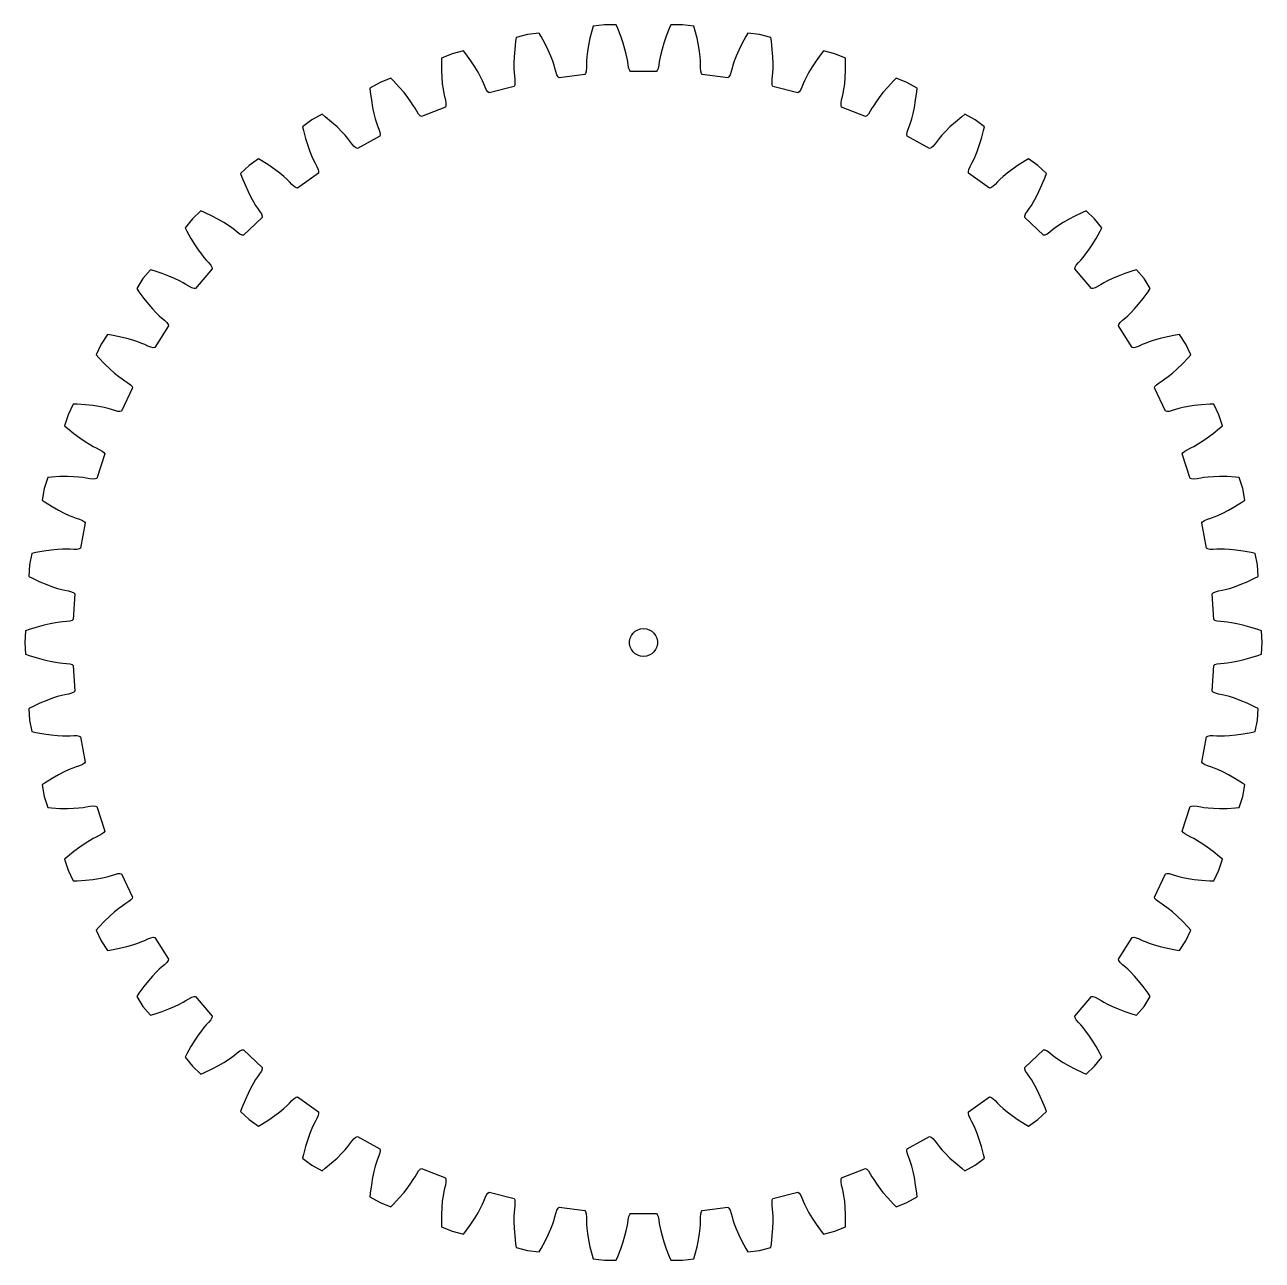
# Model space of a CAD drawing. Header units: metres. Extents: x -66 to 66, y -66 to 66.
import ezdxf

# ---------------------------------------------------------------- set-up
doc = ezdxf.new("R2010")
doc.units = ezdxf.units.M

msp = doc.modelspace()

# ---------------------------------------------------------------- linework, layer by layer
for p, q in [((-12.41, 65.04), (-13.61, 64.73)), ((-11.17, 65.19), (-12.41, 65.04)), ((-10.96, 64.83), (-11.17, 65.19)), ((-5.51, 65.52), (-5.73, 64.66)), ((-5.39, 65.92), (-5.51, 65.52)), ((-4.16, 66.08), (-5.39, 65.92)), ((-2.91, 66.08), (-4.16, 66.08)), ((-2.75, 65.69), (-2.91, 66.08)), ((-2.42, 64.86), (-2.75, 65.69)), ((2.75, 65.69), (2.42, 64.86)), ((2.91, 66.08), (2.75, 65.69)), ((4.16, 66.08), (2.91, 66.08)), ((5.39, 65.92), (4.16, 66.08)), ((5.51, 65.52), (5.39, 65.92)), ((5.73, 64.66), (5.51, 65.52)), ((11.17, 65.19), (10.96, 64.83)), ((12.41, 65.04), (11.17, 65.19)), ((13.61, 64.73), (12.41, 65.04)), ((-13.68, 64.31), (-13.78, 63.43)), ((-13.61, 64.73), (-13.68, 64.31)), ((-10.53, 64.05), (-10.96, 64.83)), ((-10.19, 63.35), (-10.53, 64.05)), ((-5.88, 63.89), (-5.99, 63.22)), ((-5.73, 64.66), (-5.88, 63.89)), ((-2.17, 64.12), (-2.42, 64.86)), ((-1.98, 63.48), (-2.17, 64.12)), ((2.17, 64.12), (1.98, 63.48)), ((2.42, 64.86), (2.17, 64.12)), ((5.88, 63.89), (5.73, 64.66)), ((5.99, 63.22), (5.88, 63.89)), ((10.53, 64.05), (10.19, 63.35)), ((10.96, 64.83), (10.53, 64.05)), ((13.68, 64.31), (13.61, 64.73)), ((13.78, 63.43), (13.68, 64.31)), ((-21.61, 62.51), (-21.63, 62.09)), ((-20.46, 62.97), (-21.61, 62.51)), ((-19.26, 63.28), (-20.46, 62.97)), ((-19, 62.95), (-19.26, 63.28)), ((-18.48, 62.22), (-19, 62.95)), ((-13.84, 62.65), (-13.87, 61.97)), ((-13.78, 63.43), (-13.84, 62.65)), ((-9.92, 62.73), (-10.19, 63.35)), ((-9.71, 62.2), (-9.92, 62.73)), ((-6.06, 62.66), (-6.09, 62.21)), ((-5.99, 63.22), (-6.06, 62.66)), ((-1.84, 62.93), (-1.98, 63.48)), ((-1.75, 62.48), (-1.84, 62.93)), ((-1.69, 62.14), (-1.75, 62.48)), ((1.75, 62.48), (1.69, 62.14)), ((1.84, 62.93), (1.75, 62.48)), ((1.98, 63.48), (1.84, 62.93)), ((6.06, 62.66), (5.99, 63.22)), ((6.09, 62.21), (6.06, 62.66)), ((9.92, 62.73), (9.71, 62.2)), ((10.19, 63.35), (9.92, 62.73)), ((13.84, 62.65), (13.78, 63.43)), ((13.87, 61.97), (13.84, 62.65)), ((19, 62.95), (18.48, 62.22)), ((19.26, 63.28), (19, 62.95)), ((20.46, 62.97), (19.26, 63.28)), ((21.61, 62.51), (20.46, 62.97)), ((21.63, 62.09), (21.61, 62.51)), ((-21.63, 62.09), (-21.62, 61.2)), ((-21.62, 61.2), (-21.59, 60.42)), ((-18.05, 61.57), (-18.48, 62.22)), ((-17.7, 60.99), (-18.05, 61.57)), ((-17.43, 60.49), (-17.7, 60.99)), ((-13.87, 61.97), (-13.87, 61.41)), ((-13.87, 61.41), (-13.84, 60.95)), ((-13.84, 60.95), (-13.81, 60.61)), ((-9.57, 61.77), (-9.71, 62.2)), ((-9.47, 61.43), (-9.57, 61.77)), ((-9.38, 61.07), (-9.47, 61.43)), ((-9.26, 60.73), (-9.38, 61.07)), ((-6.13, 61.13), (-6.2, 60.88)), ((-6.11, 61.48), (-6.13, 61.13)), ((-6.09, 62.21), (-6.11, 61.86)), ((-6.11, 61.86), (-6.11, 61.48)), ((-1.65, 61.76), (-1.69, 62.14)), ((-1.58, 61.41), (-1.65, 61.76)), ((-1.48, 61.18), (-1.58, 61.41)), ((-1.38, 61.07), (-1.48, 61.18)), ((1.38, 61.07), (-1.38, 61.07)), ((1.48, 61.18), (1.38, 61.07)), ((1.58, 61.41), (1.48, 61.18)), ((1.65, 61.76), (1.58, 61.41)), ((1.69, 62.14), (1.65, 61.76)), ((6.11, 61.86), (6.09, 62.21)), ((6.11, 61.48), (6.11, 61.86)), ((6.13, 61.13), (6.11, 61.48)), ((6.2, 60.88), (6.13, 61.13)), ((9.38, 61.07), (9.26, 60.73)), ((9.47, 61.43), (9.38, 61.07)), ((9.57, 61.77), (9.47, 61.43)), ((9.71, 62.2), (9.57, 61.77)), ((13.81, 60.61), (13.84, 60.95)), ((13.84, 60.95), (13.87, 61.41)), ((13.87, 61.41), (13.87, 61.97)), ((17.7, 60.99), (17.43, 60.49)), ((18.05, 61.57), (17.7, 60.99)), ((18.48, 62.22), (18.05, 61.57)), ((21.59, 60.42), (21.62, 61.2)), ((21.62, 61.2), (21.63, 62.09)), ((-28.19, 59.91), (-29.28, 59.31)), ((-27.03, 60.36), (-28.19, 59.91)), ((-26.74, 60.07), (-27.03, 60.36)), ((-26.13, 59.42), (-26.74, 60.07)), ((-21.59, 60.42), (-21.53, 59.75)), ((-21.53, 59.75), (-21.45, 59.19)), ((-17.23, 60.08), (-17.43, 60.49)), ((-17.09, 59.76), (-17.23, 60.08)), ((-16.96, 59.41), (-17.09, 59.76)), ((-13.78, 59.63), (-13.85, 59.49)), ((-13.81, 60.61), (-13.76, 60.23)), ((-13.75, 59.88), (-13.78, 59.63)), ((-13.76, 60.23), (-13.75, 59.88)), ((-9.14, 60.51), (-9.26, 60.73)), ((-9.02, 60.41), (-9.14, 60.51)), ((-6.29, 60.76), (-9.02, 60.41)), ((-6.2, 60.88), (-6.29, 60.76)), ((6.29, 60.76), (6.2, 60.88)), ((9.02, 60.41), (6.29, 60.76)), ((9.14, 60.51), (9.02, 60.41)), ((9.26, 60.73), (9.14, 60.51)), ((13.75, 59.88), (13.76, 60.23)), ((13.78, 59.63), (13.75, 59.88)), ((13.76, 60.23), (13.81, 60.61)), ((13.85, 59.49), (13.78, 59.63)), ((17.09, 59.76), (16.96, 59.41)), ((17.23, 60.08), (17.09, 59.76)), ((17.43, 60.49), (17.23, 60.08)), ((21.45, 59.19), (21.53, 59.75)), ((21.53, 59.75), (21.59, 60.42)), ((26.74, 60.07), (26.13, 59.42)), ((27.03, 60.36), (26.74, 60.07)), ((28.19, 59.91), (27.03, 60.36)), ((29.28, 59.31), (28.19, 59.91)), ((-29.28, 59.31), (-29.24, 58.89)), ((-29.24, 58.89), (-29.12, 58.01)), ((-25.62, 58.82), (-26.13, 59.42)), ((-25.21, 58.29), (-25.62, 58.82)), ((-24.88, 57.83), (-25.21, 58.29)), ((-21.45, 59.19), (-21.37, 58.74)), ((-21.37, 58.74), (-21.3, 58.4)), ((-21.3, 58.4), (-21.2, 58.03)), ((-16.8, 59.09), (-16.96, 59.41)), ((-16.65, 58.89), (-16.8, 59.09)), ((-16.52, 58.8), (-16.65, 58.89)), ((-13.85, 59.49), (-16.52, 58.8)), ((16.52, 58.8), (13.85, 59.49)), ((16.65, 58.89), (16.52, 58.8)), ((16.8, 59.09), (16.65, 58.89)), ((16.96, 59.41), (16.8, 59.09)), ((21.2, 58.03), (21.3, 58.4)), ((21.3, 58.4), (21.37, 58.74)), ((21.37, 58.74), (21.45, 59.19)), ((25.21, 58.29), (24.88, 57.83)), ((25.62, 58.82), (25.21, 58.29)), ((26.13, 59.42), (25.62, 58.82)), ((29.12, 58.01), (29.24, 58.89)), ((29.24, 58.89), (29.28, 59.31)), ((-29.12, 58.01), (-28.99, 57.24)), ((-28.99, 57.24), (-28.85, 56.58)), ((-24.63, 57.45), (-24.88, 57.83)), ((-24.45, 57.15), (-24.63, 57.45)), ((-24.27, 56.82), (-24.45, 57.15)), ((-21.2, 57.28), (-23.76, 56.27)), ((-21.2, 58.03), (-21.14, 57.68)), ((-21.14, 57.43), (-21.2, 57.28)), ((-21.14, 57.68), (-21.14, 57.43)), ((21.14, 57.68), (21.2, 58.03)), ((21.14, 57.43), (21.14, 57.68)), ((21.2, 57.28), (21.14, 57.43)), ((23.76, 56.27), (21.2, 57.28)), ((24.45, 57.15), (24.27, 56.82)), ((24.63, 57.45), (24.45, 57.15)), ((24.88, 57.83), (24.63, 57.45)), ((28.85, 56.58), (28.99, 57.24)), ((28.99, 57.24), (29.12, 58.01)), ((-35.48, 55.9), (-36.48, 55.17)), ((-34.39, 56.5), (-35.48, 55.9)), ((-34.05, 56.24), (-34.39, 56.5)), ((-33.37, 55.67), (-34.05, 56.24)), ((-32.79, 55.15), (-33.37, 55.67)), ((-28.85, 56.58), (-28.7, 56.03)), ((-28.7, 56.03), (-28.57, 55.59)), ((-24.07, 56.52), (-24.27, 56.82)), ((-23.9, 56.34), (-24.07, 56.52)), ((-23.76, 56.27), (-23.9, 56.34)), ((23.9, 56.34), (23.76, 56.27)), ((24.07, 56.52), (23.9, 56.34)), ((24.27, 56.82), (24.07, 56.52)), ((28.57, 55.59), (28.7, 56.03)), ((28.7, 56.03), (28.85, 56.58)), ((33.37, 55.67), (32.79, 55.15)), ((34.05, 56.24), (33.37, 55.67)), ((34.39, 56.5), (34.05, 56.24)), ((35.48, 55.9), (34.39, 56.5)), ((36.48, 55.17), (35.48, 55.9)), ((-36.48, 55.17), (-36.39, 54.76)), ((-36.39, 54.76), (-36.17, 53.9)), ((-32.31, 54.67), (-32.79, 55.15)), ((-31.93, 54.26), (-32.31, 54.67)), ((-28.57, 55.59), (-28.45, 55.27)), ((-28.45, 55.27), (-28.31, 54.91)), ((-28.31, 54.91), (-28.21, 54.58)), ((-28.21, 54.58), (-28.18, 54.33)), ((-28.18, 54.33), (-28.21, 54.17)), ((28.18, 54.33), (28.21, 54.58)), ((28.21, 54.17), (28.18, 54.33)), ((28.21, 54.58), (28.31, 54.91)), ((28.31, 54.91), (28.45, 55.27)), ((28.45, 55.27), (28.57, 55.59)), ((32.31, 54.67), (31.93, 54.26)), ((32.79, 55.15), (32.31, 54.67)), ((36.17, 53.9), (36.39, 54.76)), ((36.39, 54.76), (36.48, 55.17)), ((-36.17, 53.9), (-35.93, 53.15)), ((-35.93, 53.15), (-35.71, 52.52)), ((-31.63, 53.91), (-31.93, 54.26)), ((-31.42, 53.63), (-31.63, 53.91)), ((-31.2, 53.33), (-31.42, 53.63)), ((-30.97, 53.06), (-31.2, 53.33)), ((-30.77, 52.9), (-30.97, 53.06)), ((-28.21, 54.17), (-30.62, 52.85)), ((30.62, 52.85), (28.21, 54.17)), ((30.97, 53.06), (30.77, 52.9)), ((31.2, 53.33), (30.97, 53.06)), ((31.42, 53.63), (31.2, 53.33)), ((31.63, 53.91), (31.42, 53.63)), ((31.93, 54.26), (31.63, 53.91)), ((35.71, 52.52), (35.93, 53.15)), ((35.93, 53.15), (36.17, 53.9)), ((-41.2, 51.74), (-42.2, 51.01)), ((-40.83, 51.53), (-41.2, 51.74)), ((-35.71, 52.52), (-35.5, 51.99)), ((-35.5, 51.99), (-35.31, 51.58)), ((-30.62, 52.85), (-30.77, 52.9)), ((30.77, 52.9), (30.62, 52.85)), ((35.31, 51.58), (35.5, 51.99)), ((35.5, 51.99), (35.71, 52.52)), ((41.2, 51.74), (40.83, 51.53)), ((42.2, 51.01), (41.2, 51.74)), ((-42.2, 51.01), (-43.11, 50.16)), ((-40.09, 51.05), (-40.83, 51.53)), ((-39.45, 50.6), (-40.09, 51.05)), ((-38.91, 50.19), (-39.45, 50.6)), ((-35.31, 51.58), (-35.15, 51.26)), ((-35.15, 51.26), (-34.97, 50.93)), ((-34.97, 50.93), (-34.82, 50.61)), ((-34.82, 50.61), (-34.76, 50.37)), ((-34.76, 50.37), (-34.78, 50.21)), ((34.76, 50.37), (34.82, 50.61)), ((34.78, 50.21), (34.76, 50.37)), ((34.82, 50.61), (34.97, 50.93)), ((34.97, 50.93), (35.15, 51.26)), ((35.15, 51.26), (35.31, 51.58)), ((39.45, 50.6), (38.91, 50.19)), ((40.09, 51.05), (39.45, 50.6)), ((40.83, 51.53), (40.09, 51.05)), ((43.11, 50.16), (42.2, 51.01)), ((-43.11, 50.16), (-42.97, 49.77)), ((-42.97, 49.77), (-42.64, 48.94)), ((-38.48, 49.83), (-38.91, 50.19)), ((-38.14, 49.52), (-38.48, 49.83)), ((-37.89, 49.27), (-38.14, 49.52)), ((-37.63, 49), (-37.89, 49.27)), ((-37.37, 48.76), (-37.63, 49)), ((-34.78, 50.21), (-37.01, 48.59)), ((37.01, 48.59), (34.78, 50.21)), ((37.63, 49), (37.37, 48.76)), ((37.89, 49.27), (37.63, 49)), ((38.14, 49.52), (37.89, 49.27)), ((38.48, 49.83), (38.14, 49.52)), ((38.91, 50.19), (38.48, 49.83)), ((42.64, 48.94), (42.97, 49.77)), ((42.97, 49.77), (43.11, 50.16)), ((-42.64, 48.94), (-42.31, 48.23)), ((-42.31, 48.23), (-42.01, 47.63)), ((-37.16, 48.63), (-37.37, 48.76)), ((-37.01, 48.59), (-37.16, 48.63)), ((37.16, 48.63), (37.01, 48.59)), ((37.37, 48.76), (37.16, 48.63)), ((42.01, 47.63), (42.31, 48.23)), ((42.31, 48.23), (42.64, 48.94)), ((-42.01, 47.63), (-41.73, 47.13)), ((-41.73, 47.13), (-41.5, 46.74)), ((-41.5, 46.74), (-41.3, 46.45)), ((-41.3, 46.45), (-41.08, 46.15)), ((41.08, 46.15), (41.3, 46.45)), ((41.3, 46.45), (41.5, 46.74)), ((41.5, 46.74), (41.73, 47.13)), ((41.73, 47.13), (42.01, 47.63)), ((-48.26, 45.32), (-49.06, 44.37)), ((-47.36, 46.17), (-48.26, 45.32)), ((-46.97, 46.01), (-47.36, 46.17)), ((-46.17, 45.62), (-46.97, 46.01)), ((-45.48, 45.26), (-46.17, 45.62)), ((-44.9, 44.92), (-45.48, 45.26)), ((-40.8, 45.46), (-42.81, 43.57)), ((-41.08, 46.15), (-40.89, 45.85)), ((-40.89, 45.85), (-40.8, 45.61)), ((-40.8, 45.61), (-40.8, 45.46)), ((40.8, 45.61), (40.89, 45.85)), ((40.8, 45.46), (40.8, 45.61)), ((42.81, 43.57), (40.8, 45.46)), ((40.89, 45.85), (41.08, 46.15)), ((45.48, 45.26), (44.9, 44.92)), ((46.17, 45.62), (45.48, 45.26)), ((46.97, 46.01), (46.17, 45.62)), ((47.36, 46.17), (46.97, 46.01)), ((48.26, 45.32), (47.36, 46.17)), ((49.06, 44.37), (48.26, 45.32)), ((-49.06, 44.37), (-48.87, 43.99)), ((-48.87, 43.99), (-48.43, 43.21)), ((-44.42, 44.61), (-44.9, 44.92)), ((-44.05, 44.35), (-44.42, 44.61)), ((-43.77, 44.14), (-44.05, 44.35)), ((-43.48, 43.89), (-43.77, 44.14)), ((-43.19, 43.69), (-43.48, 43.89)), ((43.48, 43.89), (43.19, 43.69)), ((43.77, 44.14), (43.48, 43.89)), ((44.05, 44.35), (43.77, 44.14)), ((44.42, 44.61), (44.05, 44.35)), ((44.9, 44.92), (44.42, 44.61)), ((48.43, 43.21), (48.87, 43.99)), ((48.87, 43.99), (49.06, 44.37)), ((-48.43, 43.21), (-48.02, 42.55)), ((-48.02, 42.55), (-47.65, 41.99)), ((-42.96, 43.58), (-43.19, 43.69)), ((-42.81, 43.57), (-42.96, 43.58)), ((42.96, 43.58), (42.81, 43.57)), ((43.19, 43.69), (42.96, 43.58)), ((47.65, 41.99), (48.02, 42.55)), ((48.02, 42.55), (48.43, 43.21)), ((-47.65, 41.99), (-47.31, 41.53)), ((-47.31, 41.53), (-47.03, 41.17)), ((-47.03, 41.17), (-46.8, 40.91)), ((46.8, 40.91), (47.03, 41.17)), ((47.03, 41.17), (47.31, 41.53)), ((47.31, 41.53), (47.65, 41.99)), ((-52.77, 39.87), (-53.56, 38.92)), ((-52.37, 39.76), (-52.77, 39.87)), ((-51.52, 39.48), (-52.37, 39.76)), ((-46.17, 39.98), (-47.93, 37.86)), ((-46.8, 40.91), (-46.54, 40.64)), ((-46.54, 40.64), (-46.31, 40.36)), ((-46.31, 40.36), (-46.2, 40.14)), ((-46.2, 40.14), (-46.17, 39.98)), ((46.17, 39.98), (46.2, 40.14)), ((47.93, 37.86), (46.17, 39.98)), ((46.2, 40.14), (46.31, 40.36)), ((46.31, 40.36), (46.54, 40.64)), ((46.54, 40.64), (46.8, 40.91)), ((52.37, 39.76), (51.52, 39.48)), ((52.77, 39.87), (52.37, 39.76)), ((53.56, 38.92), (52.77, 39.87)), ((-53.56, 38.92), (-54.23, 37.87)), ((-50.79, 39.2), (-51.52, 39.48)), ((-50.17, 38.94), (-50.79, 39.2)), ((-49.66, 38.69), (-50.17, 38.94)), ((-49.26, 38.48), (-49.66, 38.69)), ((-48.96, 38.3), (-49.26, 38.48)), ((49.26, 38.48), (48.96, 38.3)), ((49.66, 38.69), (49.26, 38.48)), ((50.17, 38.94), (49.66, 38.69)), ((50.79, 39.2), (50.17, 38.94)), ((51.52, 39.48), (50.79, 39.2)), ((54.23, 37.87), (53.56, 38.92)), ((-54.23, 37.87), (-53.99, 37.52)), ((-53.99, 37.52), (-53.47, 36.8)), ((-48.64, 38.1), (-48.96, 38.3)), ((-48.32, 37.93), (-48.64, 38.1)), ((-48.09, 37.86), (-48.32, 37.93)), ((-47.93, 37.86), (-48.09, 37.86)), ((48.09, 37.86), (47.93, 37.86)), ((48.32, 37.93), (48.09, 37.86)), ((48.64, 38.1), (48.32, 37.93)), ((48.96, 38.3), (48.64, 38.1)), ((53.47, 36.8), (53.99, 37.52)), ((53.99, 37.52), (54.23, 37.87)), ((-53.47, 36.8), (-52.98, 36.19)), ((-52.98, 36.19), (-52.53, 35.68)), ((52.53, 35.68), (52.98, 36.19)), ((52.98, 36.19), (53.47, 36.8)), ((-52.53, 35.68), (-52.14, 35.27)), ((-52.14, 35.27), (-51.82, 34.96)), ((-51.82, 34.96), (-51.56, 34.72)), ((-51.56, 34.72), (-51.26, 34.48)), ((-51.26, 34.48), (-51.01, 34.24)), ((51.01, 34.24), (51.26, 34.48)), ((51.26, 34.48), (51.56, 34.72)), ((51.56, 34.72), (51.82, 34.96)), ((51.82, 34.96), (52.14, 35.27)), ((52.14, 35.27), (52.53, 35.68)), ((-50.82, 33.88), (-52.3, 31.56)), ((-51.01, 34.24), (-50.86, 34.03)), ((-50.86, 34.03), (-50.82, 33.88)), ((50.82, 33.88), (50.86, 34.03)), ((52.3, 31.56), (50.82, 33.88)), ((50.86, 34.03), (51.01, 34.24)), ((-58.02, 31.9), (-58.55, 30.77)), ((-57.35, 32.95), (-58.02, 31.9)), ((-56.94, 32.88), (-57.35, 32.95)), ((-56.06, 32.71), (-56.94, 32.88)), ((-55.3, 32.53), (-56.06, 32.71)), ((-54.66, 32.34), (-55.3, 32.53)), ((-54.12, 32.16), (-54.66, 32.34)), ((-53.69, 32), (-54.12, 32.16)), ((-53.37, 31.86), (-53.69, 32)), ((-53.03, 31.7), (-53.37, 31.86)), ((53.37, 31.86), (53.03, 31.7)), ((53.69, 32), (53.37, 31.86)), ((54.12, 32.16), (53.69, 32)), ((54.66, 32.34), (54.12, 32.16)), ((55.3, 32.53), (54.66, 32.34)), ((56.06, 32.71), (55.3, 32.53)), ((56.94, 32.88), (56.06, 32.71)), ((57.35, 32.95), (56.94, 32.88)), ((58.02, 31.9), (57.35, 32.95)), ((58.55, 30.77), (58.02, 31.9)), ((-58.55, 30.77), (-58.27, 30.46)), ((-52.7, 31.58), (-53.03, 31.7)), ((-52.45, 31.53), (-52.7, 31.58)), ((-52.3, 31.56), (-52.45, 31.53)), ((52.45, 31.53), (52.3, 31.56)), ((52.7, 31.58), (52.45, 31.53)), ((53.03, 31.7), (52.7, 31.58)), ((58.27, 30.46), (58.55, 30.77)), ((-58.27, 30.46), (-57.66, 29.81)), ((-57.66, 29.81), (-57.1, 29.27)), ((-57.1, 29.27), (-56.59, 28.82)), ((56.59, 28.82), (57.1, 29.27)), ((57.1, 29.27), (57.66, 29.81)), ((57.66, 29.81), (58.27, 30.46)), ((-56.59, 28.82), (-56.15, 28.46)), ((-56.15, 28.46), (-55.79, 28.19)), ((-55.79, 28.19), (-55.5, 27.99)), ((-55.5, 27.99), (-55.18, 27.79)), ((55.18, 27.79), (55.5, 27.99)), ((55.5, 27.99), (55.79, 28.19)), ((55.79, 28.19), (56.15, 28.46)), ((56.15, 28.46), (56.59, 28.82)), ((-54.67, 27.25), (-55.84, 24.76)), ((-55.18, 27.79), (-54.9, 27.57)), ((-54.9, 27.57), (-54.73, 27.39)), ((-54.73, 27.39), (-54.67, 27.25)), ((54.67, 27.25), (54.73, 27.39)), ((55.84, 24.76), (54.67, 27.25)), ((54.73, 27.39), (54.9, 27.57)), ((54.9, 27.57), (55.18, 27.79)), ((-61.03, 25.5), (-61.56, 24.37)), ((-60.61, 25.49), (-61.03, 25.5)), ((-59.72, 25.42), (-60.61, 25.49)), ((-58.94, 25.34), (-59.72, 25.42)), ((-58.28, 25.24), (-58.94, 25.34)), ((-57.72, 25.13), (-58.28, 25.24)), ((58.28, 25.24), (57.72, 25.13)), ((58.94, 25.34), (58.28, 25.24)), ((59.72, 25.42), (58.94, 25.34)), ((60.61, 25.49), (59.72, 25.42)), ((61.03, 25.5), (60.61, 25.49)), ((61.56, 24.37), (61.03, 25.5)), ((-61.56, 24.37), (-61.94, 23.19)), ((-57.28, 25.02), (-57.72, 25.13)), ((-56.94, 24.92), (-57.28, 25.02)), ((-56.58, 24.8), (-56.94, 24.92)), ((-56.24, 24.72), (-56.58, 24.8)), ((-55.99, 24.71), (-56.24, 24.72)), ((-55.84, 24.76), (-55.99, 24.71)), ((55.99, 24.71), (55.84, 24.76)), ((56.24, 24.72), (55.99, 24.71)), ((56.58, 24.8), (56.24, 24.72)), ((56.94, 24.92), (56.58, 24.8)), ((57.28, 25.02), (56.94, 24.92)), ((57.72, 25.13), (57.28, 25.02)), ((61.94, 23.19), (61.56, 24.37)), ((-61.94, 23.19), (-61.63, 22.91)), ((-61.63, 22.91), (-60.94, 22.35)), ((60.94, 22.35), (61.63, 22.91)), ((61.63, 22.91), (61.94, 23.19)), ((-60.94, 22.35), (-60.31, 21.88)), ((-60.31, 21.88), (-59.76, 21.5)), ((-59.76, 21.5), (-59.28, 21.2)), ((-59.28, 21.2), (-58.88, 20.97)), ((58.88, 20.97), (59.28, 21.2)), ((59.28, 21.2), (59.76, 21.5)), ((59.76, 21.5), (60.31, 21.88)), ((60.31, 21.88), (60.94, 22.35)), ((-58.88, 20.97), (-58.57, 20.81)), ((-58.57, 20.81), (-58.23, 20.65)), ((-57.65, 20.18), (-58.5, 17.56)), ((-58.23, 20.65), (-57.92, 20.48)), ((-57.92, 20.48), (-57.73, 20.32)), ((-57.73, 20.32), (-57.65, 20.18)), ((57.65, 20.18), (57.73, 20.32)), ((58.5, 17.56), (57.65, 20.18)), ((57.73, 20.32), (57.92, 20.48)), ((57.92, 20.48), (58.23, 20.65)), ((58.23, 20.65), (58.57, 20.81)), ((58.57, 20.81), (58.88, 20.97)), ((-63.74, 17.65), (-64.13, 16.47)), ((-63.33, 17.69), (-63.74, 17.65)), ((-62.44, 17.74), (-63.33, 17.69)), ((-61.65, 17.75), (-62.44, 17.74)), ((-60.98, 17.73), (-61.65, 17.75)), ((-60.42, 17.69), (-60.98, 17.73)), ((-59.96, 17.64), (-60.42, 17.69)), ((-59.62, 17.59), (-59.96, 17.64)), ((-59.25, 17.52), (-59.62, 17.59)), ((-58.89, 17.48), (-59.25, 17.52)), ((-58.64, 17.5), (-58.89, 17.48)), ((-58.5, 17.56), (-58.64, 17.5)), ((58.64, 17.5), (58.5, 17.56)), ((58.89, 17.48), (58.64, 17.5)), ((59.25, 17.52), (58.89, 17.48)), ((59.62, 17.59), (59.25, 17.52)), ((59.96, 17.64), (59.62, 17.59)), ((60.42, 17.69), (59.96, 17.64)), ((60.98, 17.73), (60.42, 17.69)), ((61.65, 17.75), (60.98, 17.73)), ((62.44, 17.74), (61.65, 17.75)), ((63.33, 17.69), (62.44, 17.74)), ((63.74, 17.65), (63.33, 17.69)), ((64.13, 16.47), (63.74, 17.65)), ((-64.13, 16.47), (-64.36, 15.24)), ((64.36, 15.24), (64.13, 16.47)), ((-64.36, 15.24), (-64.01, 15.01)), ((-64.01, 15.01), (-63.26, 14.53)), ((63.26, 14.53), (64.01, 15.01)), ((64.01, 15.01), (64.36, 15.24)), ((-63.26, 14.53), (-62.58, 14.15)), ((-62.58, 14.15), (-61.98, 13.84)), ((-61.98, 13.84), (-61.47, 13.6)), ((-61.47, 13.6), (-61.05, 13.43)), ((-61.05, 13.43), (-60.72, 13.31)), ((-60.72, 13.31), (-60.36, 13.19)), ((60.36, 13.19), (60.72, 13.31)), ((60.72, 13.31), (61.05, 13.43)), ((61.05, 13.43), (61.47, 13.6)), ((61.47, 13.6), (61.98, 13.84)), ((61.98, 13.84), (62.58, 14.15)), ((62.58, 14.15), (63.26, 14.53)), ((-60.36, 13.19), (-60.03, 13.06)), ((-59.73, 12.79), (-60.24, 10.09)), ((-60.03, 13.06), (-59.82, 12.92)), ((-59.82, 12.92), (-59.73, 12.79)), ((59.73, 12.79), (59.82, 12.92)), ((60.24, 10.09), (59.73, 12.79)), ((59.82, 12.92), (60.03, 13.06)), ((60.03, 13.06), (60.36, 13.19)), ((-65.45, 9.52), (-65.69, 8.3)), ((-65.04, 9.61), (-65.45, 9.52)), ((-64.17, 9.77), (-65.04, 9.61)), ((-63.39, 9.88), (-64.17, 9.77)), ((-62.72, 9.95), (-63.39, 9.88)), ((-62.16, 9.98), (-62.72, 9.95)), ((-61.7, 9.99), (-62.16, 9.98)), ((-61.35, 9.98), (-61.7, 9.99)), ((-60.97, 9.95), (-61.35, 9.98)), ((-60.62, 9.96), (-60.97, 9.95)), ((-60.38, 10.01), (-60.62, 9.96)), ((-60.24, 10.09), (-60.38, 10.01)), ((60.38, 10.01), (60.24, 10.09)), ((60.62, 9.96), (60.38, 10.01)), ((60.97, 9.95), (60.62, 9.96)), ((61.35, 9.98), (60.97, 9.95)), ((61.7, 9.99), (61.35, 9.98)), ((62.16, 9.98), (61.7, 9.99)), ((62.72, 9.95), (62.16, 9.98)), ((63.39, 9.88), (62.72, 9.95)), ((64.17, 9.77), (63.39, 9.88)), ((65.04, 9.61), (64.17, 9.77)), ((65.45, 9.52), (65.04, 9.61)), ((65.69, 8.3), (65.45, 9.52)), ((-65.69, 8.3), (-65.76, 7.06)), ((65.76, 7.06), (65.69, 8.3)), ((-65.76, 7.06), (-65.39, 6.87)), ((-65.39, 6.87), (-64.58, 6.49)), ((64.58, 6.49), (65.39, 6.87)), ((65.39, 6.87), (65.76, 7.06)), ((-64.58, 6.49), (-63.86, 6.19)), ((-63.86, 6.19), (-63.23, 5.96)), ((-63.23, 5.96), (-62.69, 5.79)), ((-62.69, 5.79), (-62.25, 5.67)), ((-62.25, 5.67), (-61.91, 5.59)), ((-61.91, 5.59), (-61.53, 5.52)), ((-61.53, 5.52), (-61.19, 5.43)), ((-61.19, 5.43), (-60.97, 5.32)), ((-60.97, 5.32), (-60.86, 5.21)), ((60.86, 5.21), (60.97, 5.32)), ((60.97, 5.32), (61.19, 5.43)), ((61.19, 5.43), (61.53, 5.52)), ((61.53, 5.52), (61.91, 5.59)), ((61.91, 5.59), (62.25, 5.67)), ((62.25, 5.67), (62.69, 5.79)), ((62.69, 5.79), (63.23, 5.96)), ((63.23, 5.96), (63.86, 6.19)), ((63.86, 6.19), (64.58, 6.49)), ((-60.86, 5.21), (-61.03, 2.46)), ((61.03, 2.46), (60.86, 5.21)), ((-65.74, 1.38), (-66.13, 1.24)), ((-64.89, 1.65), (-65.74, 1.38)), ((-64.13, 1.86), (-64.89, 1.65)), ((-63.48, 2.01), (-64.13, 1.86)), ((-62.92, 2.11), (-63.48, 2.01)), ((-62.47, 2.18), (-62.92, 2.11)), ((-62.12, 2.21), (-62.47, 2.18)), ((-61.74, 2.23), (-62.12, 2.21)), ((-61.39, 2.28), (-61.74, 2.23)), ((-61.15, 2.36), (-61.39, 2.28)), ((-61.03, 2.46), (-61.15, 2.36)), ((-0.88, 1.21), (-0.61, 1.37)), ((-0.61, 1.37), (-0.31, 1.47)), ((-0.31, 1.47), (0, 1.5)), ((0, 1.5), (0.31, 1.47)), ((0.31, 1.47), (0.61, 1.37)), ((0.61, 1.37), (0.88, 1.21)), ((61.15, 2.36), (61.03, 2.46)), ((61.39, 2.28), (61.15, 2.36)), ((61.74, 2.23), (61.39, 2.28)), ((62.12, 2.21), (61.74, 2.23)), ((62.47, 2.18), (62.12, 2.21)), ((62.92, 2.11), (62.47, 2.18)), ((63.48, 2.01), (62.92, 2.11)), ((64.13, 1.86), (63.48, 2.01)), ((64.89, 1.65), (64.13, 1.86)), ((65.74, 1.38), (64.89, 1.65)), ((66.13, 1.24), (65.74, 1.38)), ((-66.13, 1.24), (-66.21, 0)), ((-66.21, 0), (-66.13, -1.24)), ((-1.49, 0.16), (-1.43, 0.46)), ((-1.49, -0.16), (-1.49, 0.16)), ((-1.43, 0.46), (-1.3, 0.75)), ((-1.3, 0.75), (-1.11, 1)), ((-1.11, 1), (-0.88, 1.21)), ((0.88, 1.21), (1.11, 1)), ((1.11, 1), (1.3, 0.75)), ((1.3, 0.75), (1.43, 0.46)), ((1.43, 0.46), (1.49, 0.16)), ((1.49, 0.16), (1.49, -0.16)), ((66.21, 0), (66.13, 1.24)), ((-66.13, -1.24), (-65.74, -1.38)), ((-1.43, -0.46), (-1.49, -0.16)), ((-1.3, -0.75), (-1.43, -0.46)), ((-1.11, -1), (-1.3, -0.75)), ((-0.88, -1.21), (-1.11, -1)), ((-0.61, -1.37), (-0.88, -1.21)), ((0.88, -1.21), (0.61, -1.37)), ((1.11, -1), (0.88, -1.21)), ((1.3, -0.75), (1.11, -1)), ((1.43, -0.46), (1.3, -0.75)), ((1.49, -0.16), (1.43, -0.46)), ((65.74, -1.38), (66.13, -1.24)), ((66.13, -1.24), (66.21, 0)), ((-65.74, -1.38), (-64.89, -1.65)), ((-64.89, -1.65), (-64.13, -1.86)), ((-64.13, -1.86), (-63.48, -2.01)), ((-63.48, -2.01), (-62.92, -2.11)), ((-62.92, -2.11), (-62.47, -2.18)), ((-62.47, -2.18), (-62.12, -2.21)), ((-62.12, -2.21), (-61.74, -2.23)), ((-61.74, -2.23), (-61.39, -2.28)), ((-61.39, -2.28), (-61.15, -2.36)), ((-61.15, -2.36), (-61.03, -2.46)), ((-61.03, -2.46), (-60.86, -5.21)), ((-0.31, -1.47), (-0.61, -1.37)), ((0, -1.5), (-0.31, -1.47)), ((0.31, -1.47), (0, -1.5)), ((0.61, -1.37), (0.31, -1.47)), ((60.86, -5.21), (61.03, -2.46)), ((61.03, -2.46), (61.15, -2.36)), ((61.15, -2.36), (61.39, -2.28)), ((61.39, -2.28), (61.74, -2.23)), ((61.74, -2.23), (62.12, -2.21)), ((62.12, -2.21), (62.47, -2.18)), ((62.47, -2.18), (62.92, -2.11)), ((62.92, -2.11), (63.48, -2.01)), ((63.48, -2.01), (64.13, -1.86)), ((64.13, -1.86), (64.89, -1.65)), ((64.89, -1.65), (65.74, -1.38)), ((-60.86, -5.21), (-60.97, -5.32)), ((60.97, -5.32), (60.86, -5.21)), ((-64.58, -6.49), (-65.39, -6.87)), ((-63.86, -6.19), (-64.58, -6.49)), ((-63.23, -5.96), (-63.86, -6.19)), ((-62.69, -5.79), (-63.23, -5.96)), ((-62.25, -5.67), (-62.69, -5.79)), ((-61.91, -5.59), (-62.25, -5.67)), ((-61.53, -5.52), (-61.91, -5.59)), ((-61.19, -5.43), (-61.53, -5.52)), ((-60.97, -5.32), (-61.19, -5.43)), ((61.19, -5.43), (60.97, -5.32)), ((61.53, -5.52), (61.19, -5.43)), ((61.91, -5.59), (61.53, -5.52)), ((62.25, -5.67), (61.91, -5.59)), ((62.69, -5.79), (62.25, -5.67)), ((63.23, -5.96), (62.69, -5.79)), ((63.86, -6.19), (63.23, -5.96)), ((64.58, -6.49), (63.86, -6.19)), ((65.39, -6.87), (64.58, -6.49)), ((-65.39, -6.87), (-65.76, -7.06)), ((-65.76, -7.06), (-65.69, -8.3)), ((65.76, -7.06), (65.39, -6.87)), ((65.69, -8.3), (65.76, -7.06)), ((-65.69, -8.3), (-65.45, -9.52)), ((65.45, -9.52), (65.69, -8.3)), ((-65.45, -9.52), (-65.04, -9.61)), ((-65.04, -9.61), (-64.17, -9.77)), ((-64.17, -9.77), (-63.39, -9.88)), ((-63.39, -9.88), (-62.72, -9.95)), ((-62.72, -9.95), (-62.16, -9.98)), ((-62.16, -9.98), (-61.7, -9.99)), ((-61.7, -9.99), (-61.35, -9.98)), ((-61.35, -9.98), (-60.97, -9.95)), ((-60.97, -9.95), (-60.62, -9.96)), ((-60.62, -9.96), (-60.38, -10.01)), ((-60.38, -10.01), (-60.24, -10.09)), ((-60.24, -10.09), (-59.73, -12.79)), ((59.73, -12.79), (60.24, -10.09)), ((60.24, -10.09), (60.38, -10.01)), ((60.38, -10.01), (60.62, -9.96)), ((60.62, -9.96), (60.97, -9.95)), ((60.97, -9.95), (61.35, -9.98)), ((61.35, -9.98), (61.7, -9.99)), ((61.7, -9.99), (62.16, -9.98)), ((62.16, -9.98), (62.72, -9.95)), ((62.72, -9.95), (63.39, -9.88)), ((63.39, -9.88), (64.17, -9.77)), ((64.17, -9.77), (65.04, -9.61)), ((65.04, -9.61), (65.45, -9.52)), ((-60.36, -13.19), (-60.72, -13.31)), ((-60.03, -13.06), (-60.36, -13.19)), ((-59.82, -12.92), (-60.03, -13.06)), ((-59.73, -12.79), (-59.82, -12.92)), ((59.82, -12.92), (59.73, -12.79)), ((60.03, -13.06), (59.82, -12.92)), ((60.36, -13.19), (60.03, -13.06)), ((60.72, -13.31), (60.36, -13.19)), ((-63.26, -14.53), (-64.01, -15.01)), ((-62.58, -14.15), (-63.26, -14.53)), ((-61.98, -13.84), (-62.58, -14.15)), ((-61.47, -13.6), (-61.98, -13.84)), ((-61.05, -13.43), (-61.47, -13.6)), ((-60.72, -13.31), (-61.05, -13.43)), ((61.05, -13.43), (60.72, -13.31)), ((61.47, -13.6), (61.05, -13.43)), ((61.98, -13.84), (61.47, -13.6)), ((62.58, -14.15), (61.98, -13.84)), ((63.26, -14.53), (62.58, -14.15)), ((64.01, -15.01), (63.26, -14.53)), ((-64.01, -15.01), (-64.36, -15.24)), ((-64.36, -15.24), (-64.13, -16.47)), ((64.36, -15.24), (64.01, -15.01)), ((64.13, -16.47), (64.36, -15.24)), ((-64.13, -16.47), (-63.74, -17.65)), ((63.74, -17.65), (64.13, -16.47)), ((-63.74, -17.65), (-63.33, -17.69)), ((-63.33, -17.69), (-62.44, -17.74)), ((-62.44, -17.74), (-61.65, -17.75)), ((-61.65, -17.75), (-60.98, -17.73)), ((-60.98, -17.73), (-60.42, -17.69)), ((-60.42, -17.69), (-59.96, -17.64)), ((-59.96, -17.64), (-59.62, -17.59)), ((-59.62, -17.59), (-59.25, -17.52)), ((-59.25, -17.52), (-58.89, -17.48)), ((-58.89, -17.48), (-58.64, -17.5)), ((-58.64, -17.5), (-58.5, -17.56)), ((-58.5, -17.56), (-57.65, -20.18)), ((57.65, -20.18), (58.5, -17.56)), ((58.5, -17.56), (58.64, -17.5)), ((58.64, -17.5), (58.89, -17.48)), ((58.89, -17.48), (59.25, -17.52)), ((59.25, -17.52), (59.62, -17.59)), ((59.62, -17.59), (59.96, -17.64)), ((59.96, -17.64), (60.42, -17.69)), ((60.42, -17.69), (60.98, -17.73)), ((60.98, -17.73), (61.65, -17.75)), ((61.65, -17.75), (62.44, -17.74)), ((62.44, -17.74), (63.33, -17.69)), ((63.33, -17.69), (63.74, -17.65)), ((-58.88, -20.97), (-59.28, -21.2)), ((-58.57, -20.81), (-58.88, -20.97)), ((-58.23, -20.65), (-58.57, -20.81)), ((-57.92, -20.48), (-58.23, -20.65)), ((-57.73, -20.32), (-57.92, -20.48)), ((-57.65, -20.18), (-57.73, -20.32)), ((57.73, -20.32), (57.65, -20.18)), ((57.92, -20.48), (57.73, -20.32)), ((58.23, -20.65), (57.92, -20.48)), ((58.57, -20.81), (58.23, -20.65)), ((58.88, -20.97), (58.57, -20.81)), ((59.28, -21.2), (58.88, -20.97)), ((-60.94, -22.35), (-61.63, -22.91)), ((-60.31, -21.88), (-60.94, -22.35)), ((-59.76, -21.5), (-60.31, -21.88)), ((-59.28, -21.2), (-59.76, -21.5)), ((59.76, -21.5), (59.28, -21.2)), ((60.31, -21.88), (59.76, -21.5)), ((60.94, -22.35), (60.31, -21.88)), ((61.63, -22.91), (60.94, -22.35)), ((-61.63, -22.91), (-61.94, -23.19)), ((-61.94, -23.19), (-61.56, -24.37)), ((61.56, -24.37), (61.94, -23.19)), ((61.94, -23.19), (61.63, -22.91)), ((-61.56, -24.37), (-61.03, -25.5)), ((-58.28, -25.24), (-57.72, -25.13)), ((-57.72, -25.13), (-57.28, -25.02)), ((-57.28, -25.02), (-56.94, -24.92)), ((-56.94, -24.92), (-56.58, -24.8)), ((-56.58, -24.8), (-56.24, -24.72)), ((-56.24, -24.72), (-55.99, -24.71)), ((-55.99, -24.71), (-55.84, -24.76)), ((-55.84, -24.76), (-54.67, -27.25)), ((54.67, -27.25), (55.84, -24.76)), ((55.84, -24.76), (55.99, -24.71)), ((55.99, -24.71), (56.24, -24.72)), ((56.24, -24.72), (56.58, -24.8)), ((56.58, -24.8), (56.94, -24.92)), ((56.94, -24.92), (57.28, -25.02)), ((57.28, -25.02), (57.72, -25.13)), ((57.72, -25.13), (58.28, -25.24)), ((61.03, -25.5), (61.56, -24.37)), ((-61.03, -25.5), (-60.61, -25.49)), ((-60.61, -25.49), (-59.72, -25.42)), ((-59.72, -25.42), (-58.94, -25.34)), ((-58.94, -25.34), (-58.28, -25.24)), ((58.28, -25.24), (58.94, -25.34)), ((58.94, -25.34), (59.72, -25.42)), ((59.72, -25.42), (60.61, -25.49)), ((60.61, -25.49), (61.03, -25.5)), ((-55.18, -27.79), (-55.5, -27.99)), ((-54.9, -27.57), (-55.18, -27.79)), ((-54.73, -27.39), (-54.9, -27.57)), ((-54.67, -27.25), (-54.73, -27.39)), ((54.73, -27.39), (54.67, -27.25)), ((54.9, -27.57), (54.73, -27.39)), ((55.18, -27.79), (54.9, -27.57)), ((55.5, -27.99), (55.18, -27.79)), ((-56.59, -28.82), (-57.1, -29.27)), ((-56.15, -28.46), (-56.59, -28.82)), ((-55.79, -28.19), (-56.15, -28.46)), ((-55.5, -27.99), (-55.79, -28.19)), ((55.79, -28.19), (55.5, -27.99)), ((56.15, -28.46), (55.79, -28.19)), ((56.59, -28.82), (56.15, -28.46)), ((57.1, -29.27), (56.59, -28.82)), ((-58.27, -30.46), (-58.55, -30.77)), ((-57.66, -29.81), (-58.27, -30.46)), ((-57.1, -29.27), (-57.66, -29.81)), ((57.66, -29.81), (57.1, -29.27)), ((58.27, -30.46), (57.66, -29.81)), ((58.55, -30.77), (58.27, -30.46)), ((-58.55, -30.77), (-58.02, -31.9)), ((-53.37, -31.86), (-53.03, -31.7)), ((-53.03, -31.7), (-52.7, -31.58)), ((-52.7, -31.58), (-52.45, -31.53)), ((-52.45, -31.53), (-52.3, -31.56)), ((-52.3, -31.56), (-50.82, -33.88)), ((50.82, -33.88), (52.3, -31.56)), ((52.3, -31.56), (52.45, -31.53)), ((52.45, -31.53), (52.7, -31.58)), ((52.7, -31.58), (53.03, -31.7)), ((53.03, -31.7), (53.37, -31.86)), ((58.02, -31.9), (58.55, -30.77)), ((-58.02, -31.9), (-57.35, -32.95)), ((-57.35, -32.95), (-56.94, -32.88)), ((-56.94, -32.88), (-56.06, -32.71)), ((-56.06, -32.71), (-55.3, -32.53)), ((-55.3, -32.53), (-54.66, -32.34)), ((-54.66, -32.34), (-54.12, -32.16)), ((-54.12, -32.16), (-53.69, -32)), ((-53.69, -32), (-53.37, -31.86)), ((53.37, -31.86), (53.69, -32)), ((53.69, -32), (54.12, -32.16)), ((54.12, -32.16), (54.66, -32.34)), ((54.66, -32.34), (55.3, -32.53)), ((55.3, -32.53), (56.06, -32.71)), ((56.06, -32.71), (56.94, -32.88)), ((56.94, -32.88), (57.35, -32.95)), ((57.35, -32.95), (58.02, -31.9)), ((-51.01, -34.24), (-51.26, -34.48)), ((-50.86, -34.03), (-51.01, -34.24)), ((-50.82, -33.88), (-50.86, -34.03)), ((50.86, -34.03), (50.82, -33.88)), ((51.01, -34.24), (50.86, -34.03)), ((51.26, -34.48), (51.01, -34.24)), ((-52.53, -35.68), (-52.98, -36.19)), ((-52.14, -35.27), (-52.53, -35.68)), ((-51.82, -34.96), (-52.14, -35.27)), ((-51.56, -34.72), (-51.82, -34.96)), ((-51.26, -34.48), (-51.56, -34.72)), ((51.56, -34.72), (51.26, -34.48)), ((51.82, -34.96), (51.56, -34.72)), ((52.14, -35.27), (51.82, -34.96)), ((52.53, -35.68), (52.14, -35.27)), ((52.98, -36.19), (52.53, -35.68)), ((-53.47, -36.8), (-53.99, -37.52)), ((-52.98, -36.19), (-53.47, -36.8)), ((53.47, -36.8), (52.98, -36.19)), ((53.99, -37.52), (53.47, -36.8)), ((-53.99, -37.52), (-54.23, -37.87)), ((-54.23, -37.87), (-53.56, -38.92)), ((-49.26, -38.48), (-48.96, -38.3)), ((-48.96, -38.3), (-48.64, -38.1)), ((-48.64, -38.1), (-48.32, -37.93)), ((-48.32, -37.93), (-48.09, -37.86)), ((-48.09, -37.86), (-47.93, -37.86)), ((-47.93, -37.86), (-46.17, -39.98)), ((46.17, -39.98), (47.93, -37.86)), ((47.93, -37.86), (48.09, -37.86)), ((48.09, -37.86), (48.32, -37.93)), ((48.32, -37.93), (48.64, -38.1)), ((48.64, -38.1), (48.96, -38.3)), ((48.96, -38.3), (49.26, -38.48)), ((53.56, -38.92), (54.23, -37.87)), ((54.23, -37.87), (53.99, -37.52)), ((-53.56, -38.92), (-52.77, -39.87)), ((-52.37, -39.76), (-51.52, -39.48)), ((-51.52, -39.48), (-50.79, -39.2)), ((-50.79, -39.2), (-50.17, -38.94)), ((-50.17, -38.94), (-49.66, -38.69)), ((-49.66, -38.69), (-49.26, -38.48)), ((49.26, -38.48), (49.66, -38.69)), ((49.66, -38.69), (50.17, -38.94)), ((50.17, -38.94), (50.79, -39.2)), ((50.79, -39.2), (51.52, -39.48)), ((51.52, -39.48), (52.37, -39.76)), ((52.77, -39.87), (53.56, -38.92)), ((-52.77, -39.87), (-52.37, -39.76)), ((-46.8, -40.91), (-47.03, -41.17)), ((-46.54, -40.64), (-46.8, -40.91)), ((-46.31, -40.36), (-46.54, -40.64)), ((-46.2, -40.14), (-46.31, -40.36)), ((-46.17, -39.98), (-46.2, -40.14)), ((46.2, -40.14), (46.17, -39.98)), ((46.31, -40.36), (46.2, -40.14)), ((46.54, -40.64), (46.31, -40.36)), ((46.8, -40.91), (46.54, -40.64)), ((47.03, -41.17), (46.8, -40.91)), ((52.37, -39.76), (52.77, -39.87)), ((-47.65, -41.99), (-48.02, -42.55)), ((-47.31, -41.53), (-47.65, -41.99)), ((-47.03, -41.17), (-47.31, -41.53)), ((47.31, -41.53), (47.03, -41.17)), ((47.65, -41.99), (47.31, -41.53)), ((48.02, -42.55), (47.65, -41.99)), ((-48.43, -43.21), (-48.87, -43.99)), ((-48.02, -42.55), (-48.43, -43.21)), ((-43.48, -43.89), (-43.19, -43.69)), ((-43.19, -43.69), (-42.96, -43.58)), ((-42.96, -43.58), (-42.81, -43.57)), ((-42.81, -43.57), (-40.8, -45.46)), ((40.8, -45.46), (42.81, -43.57)), ((42.81, -43.57), (42.96, -43.58)), ((42.96, -43.58), (43.19, -43.69)), ((43.19, -43.69), (43.48, -43.89)), ((48.43, -43.21), (48.02, -42.55)), ((48.87, -43.99), (48.43, -43.21)), ((-48.87, -43.99), (-49.06, -44.37)), ((-49.06, -44.37), (-48.26, -45.32)), ((-45.48, -45.26), (-44.9, -44.92)), ((-44.9, -44.92), (-44.42, -44.61)), ((-44.42, -44.61), (-44.05, -44.35)), ((-44.05, -44.35), (-43.77, -44.14)), ((-43.77, -44.14), (-43.48, -43.89)), ((43.48, -43.89), (43.77, -44.14)), ((43.77, -44.14), (44.05, -44.35)), ((44.05, -44.35), (44.42, -44.61)), ((44.42, -44.61), (44.9, -44.92)), ((44.9, -44.92), (45.48, -45.26)), ((48.26, -45.32), (49.06, -44.37)), ((49.06, -44.37), (48.87, -43.99)), ((-48.26, -45.32), (-47.36, -46.17)), ((-47.36, -46.17), (-46.97, -46.01)), ((-46.97, -46.01), (-46.17, -45.62)), ((-46.17, -45.62), (-45.48, -45.26)), ((-41.08, -46.15), (-41.3, -46.45)), ((-40.89, -45.85), (-41.08, -46.15)), ((-40.8, -45.61), (-40.89, -45.85)), ((-40.8, -45.46), (-40.8, -45.61)), ((40.8, -45.61), (40.8, -45.46)), ((40.89, -45.85), (40.8, -45.61)), ((41.08, -46.15), (40.89, -45.85)), ((41.3, -46.45), (41.08, -46.15)), ((45.48, -45.26), (46.17, -45.62)), ((46.17, -45.62), (46.97, -46.01)), ((46.97, -46.01), (47.36, -46.17)), ((47.36, -46.17), (48.26, -45.32)), ((-42.01, -47.63), (-42.31, -48.23)), ((-41.73, -47.13), (-42.01, -47.63)), ((-41.5, -46.74), (-41.73, -47.13)), ((-41.3, -46.45), (-41.5, -46.74)), ((41.5, -46.74), (41.3, -46.45)), ((41.73, -47.13), (41.5, -46.74)), ((42.01, -47.63), (41.73, -47.13)), ((42.31, -48.23), (42.01, -47.63)), ((-42.64, -48.94), (-42.97, -49.77)), ((-42.31, -48.23), (-42.64, -48.94)), ((-37.63, -49), (-37.37, -48.76)), ((-37.37, -48.76), (-37.16, -48.63)), ((-37.16, -48.63), (-37.01, -48.59)), ((-37.01, -48.59), (-34.78, -50.21)), ((34.78, -50.21), (37.01, -48.59)), ((37.01, -48.59), (37.16, -48.63)), ((37.16, -48.63), (37.37, -48.76)), ((37.37, -48.76), (37.63, -49)), ((42.64, -48.94), (42.31, -48.23)), ((42.97, -49.77), (42.64, -48.94)), ((-42.97, -49.77), (-43.11, -50.16)), ((-43.11, -50.16), (-42.2, -51.01)), ((-39.45, -50.6), (-38.91, -50.19)), ((-38.91, -50.19), (-38.48, -49.83)), ((-38.48, -49.83), (-38.14, -49.52)), ((-38.14, -49.52), (-37.89, -49.27)), ((-37.89, -49.27), (-37.63, -49)), ((-34.78, -50.21), (-34.76, -50.37)), ((34.76, -50.37), (34.78, -50.21)), ((37.63, -49), (37.89, -49.27)), ((37.89, -49.27), (38.14, -49.52)), ((38.14, -49.52), (38.48, -49.83)), ((38.48, -49.83), (38.91, -50.19)), ((38.91, -50.19), (39.45, -50.6)), ((42.2, -51.01), (43.11, -50.16)), ((43.11, -50.16), (42.97, -49.77)), ((-42.2, -51.01), (-41.2, -51.74)), ((-41.2, -51.74), (-40.83, -51.53)), ((-40.83, -51.53), (-40.09, -51.05)), ((-40.09, -51.05), (-39.45, -50.6)), ((-35.31, -51.58), (-35.5, -51.99)), ((-35.15, -51.26), (-35.31, -51.58)), ((-34.97, -50.93), (-35.15, -51.26)), ((-34.82, -50.61), (-34.97, -50.93)), ((-34.76, -50.37), (-34.82, -50.61)), ((34.82, -50.61), (34.76, -50.37)), ((34.97, -50.93), (34.82, -50.61)), ((35.15, -51.26), (34.97, -50.93)), ((35.31, -51.58), (35.15, -51.26)), ((35.5, -51.99), (35.31, -51.58)), ((39.45, -50.6), (40.09, -51.05)), ((40.09, -51.05), (40.83, -51.53)), ((40.83, -51.53), (41.2, -51.74)), ((41.2, -51.74), (42.2, -51.01)), ((-35.71, -52.52), (-35.93, -53.15)), ((-35.5, -51.99), (-35.71, -52.52)), ((-30.97, -53.06), (-30.77, -52.9)), ((-30.77, -52.9), (-30.62, -52.85)), ((-30.62, -52.85), (-28.21, -54.17)), ((28.21, -54.17), (30.62, -52.85)), ((30.62, -52.85), (30.77, -52.9)), ((30.77, -52.9), (30.97, -53.06)), ((35.71, -52.52), (35.5, -51.99)), ((35.93, -53.15), (35.71, -52.52)), ((-36.17, -53.9), (-36.39, -54.76)), ((-35.93, -53.15), (-36.17, -53.9)), ((-32.31, -54.67), (-31.93, -54.26)), ((-31.93, -54.26), (-31.63, -53.91)), ((-31.63, -53.91), (-31.42, -53.63)), ((-31.42, -53.63), (-31.2, -53.33)), ((-31.2, -53.33), (-30.97, -53.06)), ((-28.21, -54.17), (-28.18, -54.33)), ((28.18, -54.33), (28.21, -54.17)), ((30.97, -53.06), (31.2, -53.33)), ((31.2, -53.33), (31.42, -53.63)), ((31.42, -53.63), (31.63, -53.91)), ((31.63, -53.91), (31.93, -54.26)), ((31.93, -54.26), (32.31, -54.67)), ((36.17, -53.9), (35.93, -53.15)), ((36.39, -54.76), (36.17, -53.9)), ((-36.39, -54.76), (-36.48, -55.17)), ((-36.48, -55.17), (-35.48, -55.9)), ((-33.37, -55.67), (-32.79, -55.15)), ((-32.79, -55.15), (-32.31, -54.67)), ((-28.57, -55.59), (-28.7, -56.03)), ((-28.45, -55.27), (-28.57, -55.59)), ((-28.31, -54.91), (-28.45, -55.27)), ((-28.21, -54.58), (-28.31, -54.91)), ((-28.18, -54.33), (-28.21, -54.58)), ((28.21, -54.58), (28.18, -54.33)), ((28.31, -54.91), (28.21, -54.58)), ((28.45, -55.27), (28.31, -54.91)), ((28.57, -55.59), (28.45, -55.27)), ((28.7, -56.03), (28.57, -55.59)), ((32.31, -54.67), (32.79, -55.15)), ((32.79, -55.15), (33.37, -55.67)), ((35.48, -55.9), (36.48, -55.17)), ((36.48, -55.17), (36.39, -54.76)), ((-35.48, -55.9), (-34.39, -56.5)), ((-34.39, -56.5), (-34.05, -56.24)), ((-34.05, -56.24), (-33.37, -55.67)), ((-28.85, -56.58), (-28.99, -57.24)), ((-28.7, -56.03), (-28.85, -56.58)), ((-24.45, -57.15), (-24.27, -56.82)), ((-24.27, -56.82), (-24.07, -56.52)), ((-24.07, -56.52), (-23.9, -56.34)), ((-23.9, -56.34), (-23.76, -56.27)), ((-23.76, -56.27), (-21.2, -57.28)), ((21.2, -57.28), (23.76, -56.27)), ((23.76, -56.27), (23.9, -56.34)), ((23.9, -56.34), (24.07, -56.52)), ((24.07, -56.52), (24.27, -56.82)), ((24.27, -56.82), (24.45, -57.15)), ((28.85, -56.58), (28.7, -56.03)), ((28.99, -57.24), (28.85, -56.58)), ((33.37, -55.67), (34.05, -56.24)), ((34.05, -56.24), (34.39, -56.5)), ((34.39, -56.5), (35.48, -55.9)), ((-29.12, -58.01), (-29.24, -58.89)), ((-28.99, -57.24), (-29.12, -58.01)), ((-25.21, -58.29), (-24.88, -57.83)), ((-24.88, -57.83), (-24.63, -57.45)), ((-24.63, -57.45), (-24.45, -57.15)), ((-21.2, -58.03), (-21.3, -58.4)), ((-21.2, -57.28), (-21.14, -57.43)), ((-21.14, -57.68), (-21.2, -58.03)), ((-21.14, -57.43), (-21.14, -57.68)), ((21.14, -57.43), (21.2, -57.28)), ((21.14, -57.68), (21.14, -57.43)), ((21.2, -58.03), (21.14, -57.68)), ((21.3, -58.4), (21.2, -58.03)), ((24.45, -57.15), (24.63, -57.45)), ((24.63, -57.45), (24.88, -57.83)), ((24.88, -57.83), (25.21, -58.29)), ((29.12, -58.01), (28.99, -57.24)), ((29.24, -58.89), (29.12, -58.01)), ((-29.24, -58.89), (-29.28, -59.31)), ((-29.28, -59.31), (-28.19, -59.91)), ((-26.74, -60.07), (-26.13, -59.42)), ((-26.13, -59.42), (-25.62, -58.82)), ((-25.62, -58.82), (-25.21, -58.29)), ((-21.45, -59.19), (-21.53, -59.75)), ((-21.37, -58.74), (-21.45, -59.19)), ((-21.3, -58.4), (-21.37, -58.74)), ((-17.09, -59.76), (-16.96, -59.41)), ((-16.96, -59.41), (-16.8, -59.09)), ((-16.8, -59.09), (-16.65, -58.89)), ((-16.65, -58.89), (-16.52, -58.8)), ((-16.52, -58.8), (-13.85, -59.49)), ((-13.85, -59.49), (-13.78, -59.63)), ((13.78, -59.63), (13.85, -59.49)), ((13.85, -59.49), (16.52, -58.8)), ((16.52, -58.8), (16.65, -58.89)), ((16.65, -58.89), (16.8, -59.09)), ((16.8, -59.09), (16.96, -59.41)), ((16.96, -59.41), (17.09, -59.76)), ((21.37, -58.74), (21.3, -58.4)), ((21.45, -59.19), (21.37, -58.74)), ((21.53, -59.75), (21.45, -59.19)), ((25.21, -58.29), (25.62, -58.82)), ((25.62, -58.82), (26.13, -59.42)), ((26.13, -59.42), (26.74, -60.07)), ((28.19, -59.91), (29.28, -59.31)), ((29.28, -59.31), (29.24, -58.89)), ((-28.19, -59.91), (-27.03, -60.36)), ((-27.03, -60.36), (-26.74, -60.07)), ((-21.59, -60.42), (-21.62, -61.2)), ((-21.53, -59.75), (-21.59, -60.42)), ((-17.7, -60.99), (-17.43, -60.49)), ((-17.43, -60.49), (-17.23, -60.08)), ((-17.23, -60.08), (-17.09, -59.76)), ((-13.81, -60.61), (-13.84, -60.95)), ((-13.76, -60.23), (-13.81, -60.61)), ((-13.78, -59.63), (-13.75, -59.88)), ((-13.75, -59.88), (-13.76, -60.23)), ((-9.38, -61.07), (-9.26, -60.73)), ((-9.26, -60.73), (-9.14, -60.51)), ((-9.14, -60.51), (-9.02, -60.41)), ((-9.02, -60.41), (-6.29, -60.76)), ((-6.29, -60.76), (-6.2, -60.88)), ((-6.2, -60.88), (-6.13, -61.13)), ((6.13, -61.13), (6.2, -60.88)), ((6.2, -60.88), (6.29, -60.76)), ((6.29, -60.76), (9.02, -60.41)), ((9.02, -60.41), (9.14, -60.51)), ((9.14, -60.51), (9.26, -60.73)), ((9.26, -60.73), (9.38, -61.07)), ((13.75, -59.88), (13.78, -59.63)), ((13.76, -60.23), (13.75, -59.88)), ((13.81, -60.61), (13.76, -60.23)), ((13.84, -60.95), (13.81, -60.61)), ((17.09, -59.76), (17.23, -60.08)), ((17.23, -60.08), (17.43, -60.49)), ((17.43, -60.49), (17.7, -60.99)), ((21.59, -60.42), (21.53, -59.75)), ((21.62, -61.2), (21.59, -60.42)), ((26.74, -60.07), (27.03, -60.36)), ((27.03, -60.36), (28.19, -59.91)), ((-21.62, -61.2), (-21.63, -62.09)), ((-21.63, -62.09), (-21.61, -62.51)), ((-19, -62.95), (-18.48, -62.22)), ((-18.48, -62.22), (-18.05, -61.57)), ((-18.05, -61.57), (-17.7, -60.99)), ((-13.84, -60.95), (-13.87, -61.41)), ((-13.87, -61.41), (-13.87, -61.97)), ((-13.87, -61.97), (-13.84, -62.65)), ((-9.92, -62.73), (-9.71, -62.2)), ((-9.71, -62.2), (-9.57, -61.77)), ((-9.57, -61.77), (-9.47, -61.43)), ((-9.47, -61.43), (-9.38, -61.07)), ((-6.13, -61.13), (-6.11, -61.48)), ((-6.11, -61.48), (-6.11, -61.86)), ((-6.11, -61.86), (-6.09, -62.21)), ((-6.09, -62.21), (-6.06, -62.66)), ((-1.75, -62.48), (-1.69, -62.14)), ((-1.69, -62.14), (-1.65, -61.76)), ((-1.65, -61.76), (-1.58, -61.41)), ((-1.58, -61.41), (-1.48, -61.18)), ((-1.48, -61.18), (-1.38, -61.07)), ((-1.38, -61.07), (1.38, -61.07)), ((1.38, -61.07), (1.48, -61.18)), ((1.48, -61.18), (1.58, -61.41)), ((1.58, -61.41), (1.65, -61.76)), ((1.65, -61.76), (1.69, -62.14)), ((1.69, -62.14), (1.75, -62.48)), ((6.06, -62.66), (6.09, -62.21)), ((6.09, -62.21), (6.11, -61.86)), ((6.11, -61.48), (6.13, -61.13)), ((6.11, -61.86), (6.11, -61.48)), ((9.38, -61.07), (9.47, -61.43)), ((9.47, -61.43), (9.57, -61.77)), ((9.57, -61.77), (9.71, -62.2)), ((9.71, -62.2), (9.92, -62.73)), ((13.87, -61.41), (13.84, -60.95)), ((13.84, -62.65), (13.87, -61.97)), ((13.87, -61.97), (13.87, -61.41)), ((17.7, -60.99), (18.05, -61.57)), ((18.05, -61.57), (18.48, -62.22)), ((18.48, -62.22), (19, -62.95)), ((21.61, -62.51), (21.63, -62.09)), ((21.63, -62.09), (21.62, -61.2)), ((-21.61, -62.51), (-20.46, -62.97)), ((-20.46, -62.97), (-19.26, -63.28)), ((-19.26, -63.28), (-19, -62.95)), ((-13.84, -62.65), (-13.78, -63.43)), ((-13.78, -63.43), (-13.68, -64.31)), ((-10.53, -64.05), (-10.19, -63.35)), ((-10.19, -63.35), (-9.92, -62.73)), ((-6.06, -62.66), (-5.99, -63.22)), ((-5.99, -63.22), (-5.88, -63.89)), ((-2.17, -64.12), (-1.98, -63.48)), ((-1.98, -63.48), (-1.84, -62.93)), ((-1.84, -62.93), (-1.75, -62.48)), ((1.75, -62.48), (1.84, -62.93)), ((1.84, -62.93), (1.98, -63.48)), ((1.98, -63.48), (2.17, -64.12)), ((5.88, -63.89), (5.99, -63.22)), ((5.99, -63.22), (6.06, -62.66)), ((9.92, -62.73), (10.19, -63.35)), ((10.19, -63.35), (10.53, -64.05)), ((13.68, -64.31), (13.78, -63.43)), ((13.78, -63.43), (13.84, -62.65)), ((19, -62.95), (19.26, -63.28)), ((19.26, -63.28), (20.46, -62.97)), ((20.46, -62.97), (21.61, -62.51)), ((-13.68, -64.31), (-13.61, -64.73)), ((-13.61, -64.73), (-12.41, -65.04)), ((-11.17, -65.19), (-10.96, -64.83)), ((-10.96, -64.83), (-10.53, -64.05)), ((-5.88, -63.89), (-5.73, -64.66)), ((-5.73, -64.66), (-5.51, -65.52)), ((-2.75, -65.69), (-2.42, -64.86)), ((-2.42, -64.86), (-2.17, -64.12)), ((2.17, -64.12), (2.42, -64.86)), ((2.42, -64.86), (2.75, -65.69)), ((5.51, -65.52), (5.73, -64.66)), ((5.73, -64.66), (5.88, -63.89)), ((10.53, -64.05), (10.96, -64.83)), ((10.96, -64.83), (11.17, -65.19)), ((12.41, -65.04), (13.61, -64.73)), ((13.61, -64.73), (13.68, -64.31)), ((-12.41, -65.04), (-11.17, -65.19)), ((-5.51, -65.52), (-5.39, -65.92)), ((-5.39, -65.92), (-4.16, -66.08)), ((-4.16, -66.08), (-2.91, -66.08)), ((-2.91, -66.08), (-2.75, -65.69)), ((2.75, -65.69), (2.91, -66.08)), ((2.91, -66.08), (4.16, -66.08)), ((4.16, -66.08), (5.39, -65.92)), ((5.39, -65.92), (5.51, -65.52)), ((11.17, -65.19), (12.41, -65.04))]:
    msp.add_line(p, q)

doc.saveas('drawing.dxf')
